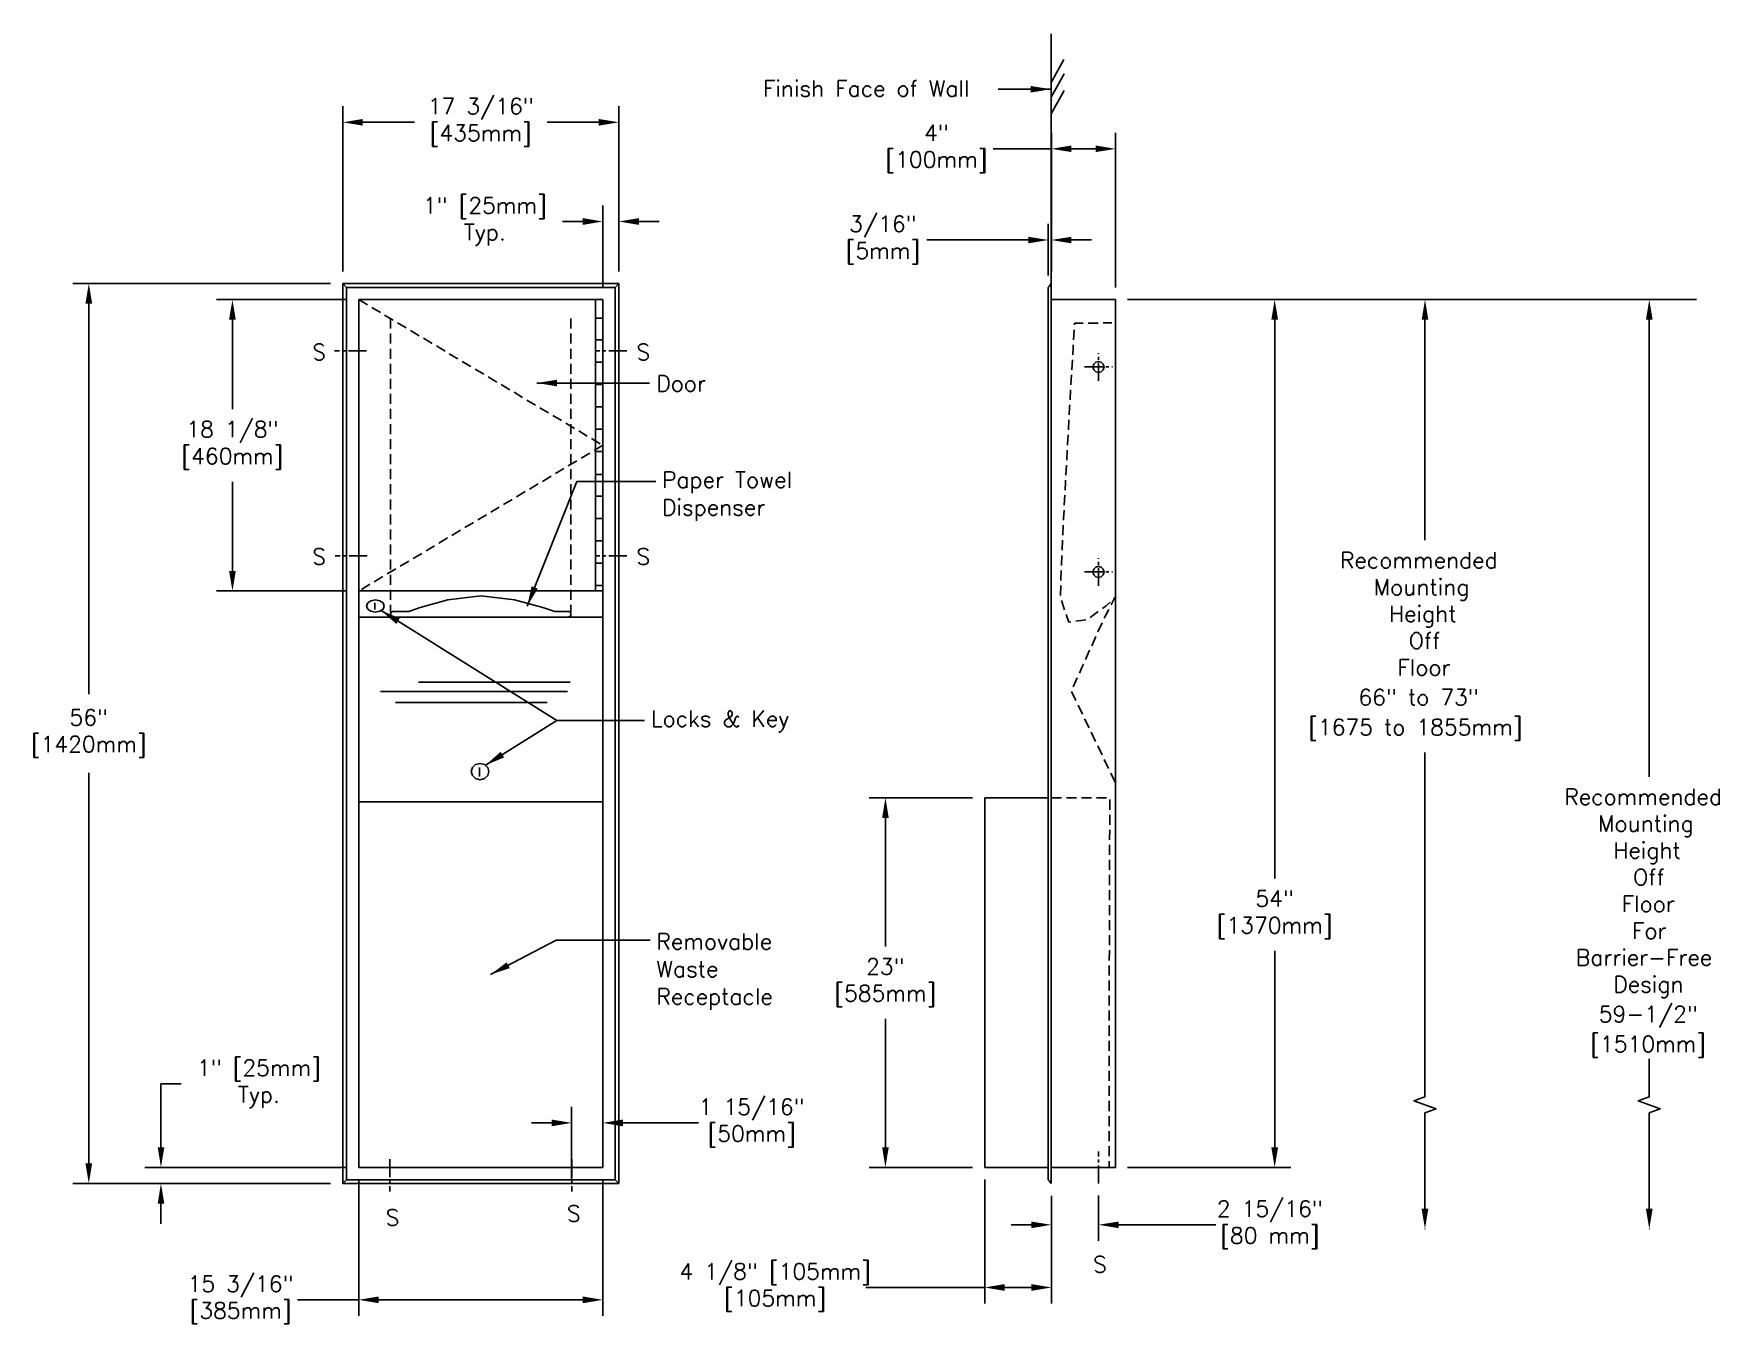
# Model space of a CAD drawing. Extents: x 118 to 223, y 49 to 130.
import ezdxf

# ---------------------------------------------------------------- set-up
doc = ezdxf.new("R2010")
doc.units = 0
doc.header["$MEASUREMENT"] = 0
doc.header["$PDMODE"] = 35
doc.header["$PDSIZE"] = 0.000315
doc.linetypes.add('CENTER2', pattern=[1.125, 0.75, -0.125, 0.125, -0.125])
doc.linetypes.add('HIDDEN2', pattern=[0.1875, 0.125, -0.0625])
doc.layers.get('0').update_dxf_attribs({"linetype": 'CONTINUOUS'})
doc.layers.get('DEFPOINTS').update_dxf_attribs({"linetype": 'CONTINUOUS'})
doc.layers.add('DETAIL', color=4, linetype='CONTINUOUS')
doc.layers.add('DIM', color=1, linetype='CONTINUOUS')
doc.styles.add('DIM_S_8', font='romans.shx', dxfattribs={"height": 1})
doc.dimstyles.new('DIM_S_7', dxfattribs={"dimscale": 0, "dimtxt": 0.12, "dimasz": 1.25, "dimexe": 1, "dimexo": 0.75, "dimgap": 0.75, "dimtad": 0, "dimtih": 1, "dimtoh": 1, "dimdec": 4, "dimrnd": 0.0625, "dimzin": 4, "dimtxsty": 'DIM_S_8', "dimcen": 0.09375, "dimaunit": 1, "dimazin": 3, "dimtfac": 1, "dimtdec": 4, "dimtofl": 0, "dimtmove": 0, "dimatfit": 3, "dimtolj": 1, "dimtzin": 0})

# ---------------------------------------------------------------- blocks, each defined once
blk = doc.blocks.new('*D0')
at = {"color": 0, "linetype": 'BYBLOCK'}
for p, q in [((136.87, 114.21), (120.82, 114.21)), ((121.82, 112.96), (121.82, 88.65)), ((121.82, 59.46), (121.82, 83.77)), ((136.87, 58.21), (120.82, 58.21))]:
    blk.add_line(p, q, dxfattribs=at)
for points in [[(121.61, 112.96), (122.03, 112.96), (121.82, 114.21)], [(121.61, 59.46), (122.03, 59.46), (121.82, 58.21)]]:
    blk.add_solid(points, dxfattribs=at)
at = {"layer": 'DEFPOINTS', "color": 0, "linetype": 'BYBLOCK'}
for p in [(137.62, 114.21), (121.82, 58.21), (137.62, 58.21)]:
    blk.add_point(p, dxfattribs=at)
at = {"color": 0, "linetype": 'BYBLOCK', "insert": (121.82, 86.21), "char_height": 1, "attachment_point": 5, "style": 'DIM_S_8'}
blk.add_mtext('\\A1;56"\\P[1420mm]', dxfattribs=at)
blk = doc.blocks.new('*D1')
at = {"color": 0, "linetype": 'BYBLOCK'}
for p, q in [((137.87, 113.21), (129.76, 113.21)), ((130.76, 111.96), (130.76, 106.4)), ((130.76, 96.33), (130.76, 101.88)), ((137.87, 95.08), (129.76, 95.08))]:
    blk.add_line(p, q, dxfattribs=at)
for points in [[(130.55, 111.96), (130.97, 111.96), (130.76, 113.21)], [(130.55, 96.33), (130.97, 96.33), (130.76, 95.08)]]:
    blk.add_solid(points, dxfattribs=at)
at = {"layer": 'DEFPOINTS', "color": 0, "linetype": 'BYBLOCK'}
for p in [(138.62, 113.21), (130.76, 95.08), (138.62, 95.08)]:
    blk.add_point(p, dxfattribs=at)
at = {"color": 0, "linetype": 'BYBLOCK', "insert": (130.76, 104.14), "char_height": 1, "attachment_point": 5, "style": 'DIM_S_8'}
blk.add_mtext('\\A1;18 1/8"\\P[460mm]', dxfattribs=at)
blk = doc.blocks.new('*D2')
at = {"color": 0, "linetype": 'BYBLOCK'}
for p, q in [((153.81, 113.96), (153.81, 119.07)), ((154.81, 114.96), (154.81, 119.07)), ((152.56, 118.07), (151.31, 118.07)), ((156.06, 118.07), (157.31, 118.07))]:
    blk.add_line(p, q, dxfattribs=at)
for points in [[(152.56, 118.28), (152.56, 117.86), (153.81, 118.07)], [(156.06, 118.28), (156.06, 117.86), (154.81, 118.07)]]:
    blk.add_solid(points, dxfattribs=at)
at = {"layer": 'DEFPOINTS', "color": 0, "linetype": 'BYBLOCK'}
for p in [(153.81, 118.07), (154.81, 114.21), (153.81, 113.21)]:
    blk.add_point(p, dxfattribs=at)
at = {"color": 0, "linetype": 'BYBLOCK', "insert": (146.47, 118.07), "char_height": 1, "attachment_point": 5, "style": 'DIM_S_8'}
blk.add_mtext('\\A1;1" [25mm]\\PTyp.', dxfattribs=at)
blk = doc.blocks.new('*D3')
at = {"color": 0, "linetype": 'BYBLOCK'}
for p, q in [((126.31, 60.46), (126.31, 64.41)), ((126.31, 64.41), (127.56, 64.41)), ((137.87, 59.21), (125.31, 59.21)), ((136.87, 58.21), (125.31, 58.21)), ((126.31, 56.96), (126.31, 55.71))]:
    blk.add_line(p, q, dxfattribs=at)
for points in [[(126.11, 60.46), (126.52, 60.46), (126.31, 59.21)], [(126.11, 56.96), (126.52, 56.96), (126.31, 58.21)]]:
    blk.add_solid(points, dxfattribs=at)
at = {"layer": 'DEFPOINTS', "color": 0, "linetype": 'BYBLOCK'}
for p in [(138.62, 59.21), (126.31, 58.21), (137.62, 58.21)]:
    blk.add_point(p, dxfattribs=at)
at = {"color": 0, "linetype": 'BYBLOCK', "insert": (132.41, 64.41), "char_height": 1, "attachment_point": 5, "style": 'DIM_S_8'}
blk.add_mtext('\\A1;1" [25mm]\\PTyp.', dxfattribs=at)
blk = doc.blocks.new('*D4')
at = {"color": 0, "linetype": 'BYBLOCK'}
for p, q in [((138.62, 58.46), (138.62, 49.97)), ((153.81, 58.46), (153.81, 49.97)), ((138.62, 50.97), (134.8, 50.97)), ((152.56, 50.97), (139.87, 50.97))]:
    blk.add_line(p, q, dxfattribs=at)
for points in [[(139.87, 51.18), (139.87, 50.76), (138.62, 50.97)], [(152.56, 51.18), (152.56, 50.76), (153.81, 50.97)]]:
    blk.add_solid(points, dxfattribs=at)
at = {"layer": 'DEFPOINTS', "color": 0, "linetype": 'BYBLOCK'}
for p in [(138.62, 59.21), (153.81, 59.21), (153.81, 50.97)]:
    blk.add_point(p, dxfattribs=at)
at = {"color": 0, "linetype": 'BYBLOCK', "insert": (131.27, 50.97), "char_height": 1, "attachment_point": 5, "style": 'DIM_S_8'}
blk.add_mtext('\\A1;15 3/16"\\P[385mm]', dxfattribs=at)
blk = doc.blocks.new('*D5')
at = {"color": 0, "linetype": 'BYBLOCK'}
for p, q in [((186.48, 113.21), (196.63, 113.21)), ((195.63, 111.96), (195.63, 77.19)), ((195.63, 60.46), (195.63, 72.69)), ((186.48, 59.21), (196.63, 59.21))]:
    blk.add_line(p, q, dxfattribs=at)
for points in [[(195.42, 111.96), (195.84, 111.96), (195.63, 113.21)], [(195.42, 60.46), (195.84, 60.46), (195.63, 59.21)]]:
    blk.add_solid(points, dxfattribs=at)
at = {"layer": 'DEFPOINTS', "color": 0, "linetype": 'BYBLOCK'}
for p in [(185.73, 113.21), (185.73, 59.21), (195.63, 59.21)]:
    blk.add_point(p, dxfattribs=at)
at = {"color": 0, "linetype": 'BYBLOCK', "insert": (195.63, 74.94), "char_height": 1, "attachment_point": 5, "style": 'DIM_S_8'}
blk.add_mtext('\\A1;54"\\P[1370mm]', dxfattribs=at)
blk = doc.blocks.new('*D6')
at = {"color": 0, "linetype": 'BYBLOCK'}
for p, q in [((176.83, 82.21), (170.4, 82.21)), ((171.4, 80.96), (171.4, 72.96)), ((171.4, 60.46), (171.4, 68.45)), ((176.83, 59.21), (170.4, 59.21))]:
    blk.add_line(p, q, dxfattribs=at)
for points in [[(171.2, 80.96), (171.61, 80.96), (171.4, 82.21)], [(171.2, 60.46), (171.61, 60.46), (171.4, 59.21)]]:
    blk.add_solid(points, dxfattribs=at)
at = {"layer": 'DEFPOINTS', "color": 0, "linetype": 'BYBLOCK'}
for p in [(177.58, 82.21), (171.4, 59.21), (177.58, 59.21)]:
    blk.add_point(p, dxfattribs=at)
at = {"color": 0, "linetype": 'BYBLOCK', "insert": (171.4, 70.71), "char_height": 1, "attachment_point": 5, "style": 'DIM_S_8'}
blk.add_mtext('\\A1;23"\\P[585mm]', dxfattribs=at)
blk = doc.blocks.new('*D7')
at = {"color": 0, "linetype": 'BYBLOCK'}
for p, q in [((151.87, 58.47), (151.87, 62.98)), ((153.81, 59.96), (153.81, 62.98)), ((150.62, 61.98), (149.37, 61.98)), ((155.06, 61.98), (159.76, 61.98))]:
    blk.add_line(p, q, dxfattribs=at)
for points in [[(150.62, 62.19), (150.62, 61.77), (151.87, 61.98)], [(155.06, 62.19), (155.06, 61.77), (153.81, 61.98)]]:
    blk.add_solid(points, dxfattribs=at)
at = {"layer": 'DEFPOINTS', "color": 0, "linetype": 'BYBLOCK'}
for p in [(153.81, 61.98), (153.81, 59.21), (151.87, 57.72)]:
    blk.add_point(p, dxfattribs=at)
at = {"color": 0, "linetype": 'BYBLOCK', "insert": (163.08, 61.98), "char_height": 1, "attachment_point": 5, "style": 'DIM_S_8'}
blk.add_mtext('\\A1;1 15/16"\\P[50mm]', dxfattribs=at)
blk = doc.blocks.new('*D9')
at = {"color": 0, "linetype": 'BYBLOCK'}
for p, q in [((181.54, 114.72), (181.54, 117.92)), ((181.73, 114.96), (181.73, 117.92)), ((180.29, 116.92), (173.99, 116.92)), ((182.98, 116.92), (184.23, 116.92))]:
    blk.add_line(p, q, dxfattribs=at)
for points in [[(180.29, 117.12), (180.29, 116.71), (181.54, 116.92)], [(182.98, 117.12), (182.98, 116.71), (181.73, 116.92)]]:
    blk.add_solid(points, dxfattribs=at)
at = {"layer": 'DEFPOINTS', "color": 0, "linetype": 'BYBLOCK'}
for p in [(181.73, 116.92), (181.54, 113.97), (181.73, 114.21)]:
    blk.add_point(p, dxfattribs=at)
at = {"color": 0, "linetype": 'BYBLOCK', "insert": (171.25, 116.92), "char_height": 1, "attachment_point": 5, "style": 'DIM_S_8'}
blk.add_mtext('\\A1;3/16"\\P[5mm]', dxfattribs=at)
blk = doc.blocks.new('*D10')
at = {"color": 0, "linetype": 'BYBLOCK'}
for p, q in [((177.58, 58.46), (177.58, 50.74)), ((181.73, 57.45), (181.73, 50.74)), ((177.58, 51.74), (170.18, 51.74)), ((180.48, 51.74), (178.83, 51.74))]:
    blk.add_line(p, q, dxfattribs=at)
for points in [[(178.83, 51.95), (178.83, 51.53), (177.58, 51.74)], [(180.48, 51.95), (180.48, 51.53), (181.73, 51.74)]]:
    blk.add_solid(points, dxfattribs=at)
at = {"layer": 'DEFPOINTS', "color": 0, "linetype": 'BYBLOCK'}
for p in [(177.58, 59.21), (181.73, 58.2), (181.73, 51.74)]:
    blk.add_point(p, dxfattribs=at)
at = {"color": 0, "linetype": 'BYBLOCK', "insert": (164.54, 51.74), "char_height": 1, "attachment_point": 5, "style": 'DIM_S_8'}
blk.add_mtext('\\A1;4 1/8" [105mm]\\P[105mm]', dxfattribs=at)
blk = doc.blocks.new('*D11')
at = {"color": 0, "linetype": 'BYBLOCK'}
for p, q in [((181.73, 114.96), (181.73, 123.59)), ((185.73, 113.96), (185.73, 123.59)), ((181.73, 122.59), (178.1, 122.59)), ((184.48, 122.59), (182.98, 122.59))]:
    blk.add_line(p, q, dxfattribs=at)
for points in [[(182.98, 122.8), (182.98, 122.39), (181.73, 122.59)], [(184.48, 122.8), (184.48, 122.39), (185.73, 122.59)]]:
    blk.add_solid(points, dxfattribs=at)
at = {"layer": 'DEFPOINTS', "color": 0, "linetype": 'BYBLOCK'}
for p in [(185.73, 122.59), (181.73, 114.21), (185.73, 113.21)]:
    blk.add_point(p, dxfattribs=at)
at = {"color": 0, "linetype": 'BYBLOCK', "insert": (174.58, 122.59), "char_height": 1, "attachment_point": 5, "style": 'DIM_S_8'}
blk.add_mtext('\\A1;4"\\P[100mm]', dxfattribs=at)
blk = doc.blocks.new('*D12')
at = {"color": 0, "linetype": 'BYBLOCK'}
for p, q in [((181.73, 57.45), (181.73, 54.64)), ((184.66, 57.46), (184.66, 54.64)), ((180.48, 55.64), (179.23, 55.64)), ((185.91, 55.64), (191.97, 55.64))]:
    blk.add_line(p, q, dxfattribs=at)
for points in [[(180.48, 55.84), (180.48, 55.43), (181.73, 55.64)], [(185.91, 55.84), (185.91, 55.43), (184.66, 55.64)]]:
    blk.add_solid(points, dxfattribs=at)
at = {"layer": 'DEFPOINTS', "color": 0, "linetype": 'BYBLOCK'}
for p in [(181.73, 58.2), (184.66, 58.21), (184.66, 55.64)]:
    blk.add_point(p, dxfattribs=at)
at = {"color": 0, "linetype": 'BYBLOCK', "insert": (195.33, 55.64), "char_height": 1, "attachment_point": 5, "style": 'DIM_S_8'}
blk.add_mtext('\\A1;2 15/16"\\P[80 mm]', dxfattribs=at)
blk = doc.blocks.new('L')
at = {"layer": 'DETAIL', "linetype": 'CONTINUOUS'}
for p, q in [((-0.44, 0.28), (-0.52, 0.02)), ((-0.52, 0.02), (-0.44, -0.23)), ((-0.24, 0.46), (-0.44, 0.28)), ((0.04, 0.53), (-0.24, 0.46)), ((0, 0.28), (0, -0.28)), ((0.32, 0.46), (0.04, 0.53)), ((0.52, 0.28), (0.32, 0.46)), ((0.59, 0.02), (0.52, 0.28)), ((0.52, -0.23), (0.59, 0.02)), ((-0.44, -0.23), (-0.24, -0.41)), ((-0.24, -0.41), (0.04, -0.48)), ((0.04, -0.48), (0.32, -0.41)), ((0.32, -0.41), (0.52, -0.23))]:
    blk.add_line(p, q, dxfattribs=at)

msp = doc.modelspace()

# ---------------------------------------------------------------- linework, layer by layer
at = {"layer": 'DEFPOINTS', "linetype": 'BYBLOCK'}
for p in [(137.62405, 114.2061), (154.81155, 114.2061)]:
    msp.add_point(p, dxfattribs=at)
at = {"layer": 'DETAIL', "linetype": 'CONTINUOUS'}
for p, q in [((181.72725, 114.20838), (181.72725, 129.75457)), ((137.62405, 114.2061), (154.81155, 114.2061)), ((137.62405, 58.2061), (137.62405, 114.2061)), ((137.86122, 113.96893), (137.62405, 114.2061)), ((137.86122, 113.96893), (154.57438, 113.96893)), ((137.86122, 58.44327), (137.86122, 113.96893)), ((154.57438, 113.96893), (154.81155, 114.2061)), ((154.57438, 113.96893), (154.57438, 58.44327)), ((154.81155, 114.2061), (154.81155, 58.2061)), ((181.53975, 58.43944), (181.53975, 113.9665)), ((181.72725, 58.20227), (181.72725, 114.20838)), ((138.62405, 113.2061), (153.81155, 113.2061)), ((138.62405, 59.2061), (138.62405, 113.2061)), ((153.34874, 95.0811), (153.34874, 113.2061)), ((153.81155, 113.2061), (153.81155, 59.2061)), ((181.72725, 113.2061), (185.72725, 113.2061)), ((185.72725, 59.2061), (185.72725, 113.2061)), ((153.34874, 112.05336), (153.81155, 112.05336)), ((153.34874, 110.70188), (153.81155, 110.70188)), ((153.34874, 109.31217), (153.81155, 109.31217)), ((153.34874, 107.92208), (153.81155, 107.92208)), ((153.34874, 106.53196), (153.81155, 106.53196)), ((153.34874, 105.14225), (153.81155, 105.14225)), ((153.34874, 103.75213), (153.81155, 103.75213)), ((153.34874, 102.32368), (153.81155, 102.32368)), ((153.34874, 100.9723), (153.81155, 100.9723)), ((153.34874, 99.5822), (153.81155, 99.5822)), ((153.34874, 98.19211), (153.81155, 98.19211)), ((153.34874, 96.80237), (153.81155, 96.80237)), ((138.62405, 95.0811), (153.81155, 95.0811)), ((142.4547, 94.05693), (144.15804, 94.52172)), ((144.15804, 94.52172), (146.2178, 94.77201)), ((146.2178, 94.77201), (148.3102, 94.52172)), ((148.3102, 94.52172), (150.07446, 94.05693)), ((153.34874, 95.41228), (153.81155, 95.41228)), ((138.62405, 93.4593), (153.81155, 93.4593)), ((140.77973, 93.80665), (141.74525, 93.80665)), ((141.74525, 93.80665), (142.4547, 94.05693)), ((150.07446, 94.05693), (150.81676, 93.80665)), ((150.81676, 93.80665), (151.65587, 93.80665)), ((142.33661, 89.40821), (151.78751, 89.40821)), ((139.97365, 88.82915), (151.61897, 88.82915)), ((140.90213, 88.13416), (150.3529, 88.13416)), ((145.69322, 84.10008), (145.61751, 83.84384)), ((145.89217, 84.28223), (145.69322, 84.10008)), ((146.17204, 84.35155), (145.89217, 84.28223)), ((146.13384, 84.09953), (146.13384, 83.53958)), ((146.45191, 84.28223), (146.17204, 84.35155)), ((146.65085, 84.10008), (146.45191, 84.28223)), ((146.72659, 83.84384), (146.65085, 84.10008)), ((145.61751, 83.84384), (145.69322, 83.58787)), ((145.69322, 83.58787), (145.89217, 83.40582)), ((145.89217, 83.40582), (146.17204, 83.3365)), ((146.17204, 83.3365), (146.45191, 83.40582)), ((146.45191, 83.40582), (146.65085, 83.58787)), ((146.65085, 83.58787), (146.72659, 83.84384)), ((153.81155, 81.9561), (138.62405, 81.9561)), ((177.58225, 82.2061), (181.53975, 82.2061)), ((177.58225, 59.2061), (177.58225, 82.2061)), ((138.62405, 59.2061), (153.81155, 59.2061)), ((177.58225, 59.2061), (181.53975, 59.2061)), ((181.72725, 59.2061), (185.72725, 59.2061)), ((137.86122, 58.44327), (137.62405, 58.2061)), ((137.62405, 58.2061), (154.81155, 58.2061)), ((137.86122, 58.44327), (154.57438, 58.44327)), ((154.57438, 58.44327), (154.81155, 58.2061))]:
    msp.add_line(p, q, dxfattribs=at)
at = {"layer": 'DETAIL', "linetype": 'HIDDEN2', "ltscale": 5}
for p, q in [((138.62405, 113.2061), (153.81155, 104.1436)), ((140.60605, 112.03077), (140.60605, 93.79044)), ((151.82955, 112.03077), (151.82955, 93.79044)), ((153.81155, 104.1436), (138.62405, 95.0811))]:
    msp.add_line(p, q, dxfattribs=at)
at = {"layer": 'DETAIL', "linetype": 'CENTER2', "ltscale": 1.5}
for p, q in [((139.11423, 110.0186), (137.11423, 110.0186)), ((155.31155, 110.0186), (153.31155, 110.0186)), ((184.66475, 108.15394), (184.66475, 109.88323)), ((183.80011, 109.0186), (185.52937, 109.0186)), ((139.15097, 97.2686), (137.15097, 97.2686)), ((155.31155, 97.2686), (153.31155, 97.2686)), ((184.66475, 95.40176), (184.66475, 97.13098)), ((183.8001, 96.26632), (185.52971, 96.26632)), ((184.66475, 58.2061), (184.66475, 60.2061)), ((140.56155, 59.72094), (140.56155, 57.72094)), ((151.87405, 59.72094), (151.87405, 57.72094))]:
    msp.add_line(p, q, dxfattribs=at)
at = {"layer": 'DETAIL', "linetype": 'CONTINUOUS'}
for points in [[(182.50939, 128.14085), (181.70061, 126.68811)], [(182.53603, 127.24913), (181.72725, 125.79636)], [(182.53603, 126.22443), (181.72725, 124.77131)], [(181.53975, 113.9665), (181.58735, 114.02765), (181.72725, 114.20838)], [(181.72725, 58.20227), (181.5867, 58.38048), (181.53975, 58.43944)]]:
    msp.add_lwpolyline(points, dxfattribs=at)
at = {"layer": 'DETAIL', "linetype": 'HIDDEN2', "ltscale": 5, "flags": 128}
for points in [[(185.6947, 83.18522), (182.9796, 88.84816), (183.64629, 90.35852), (184.91393, 93.16353), (185.68373, 94.6739), (185.15109, 94.1611), (183.98092, 93.30759), (182.81495, 93.14054), (182.29491, 94.68722), (182.32359, 95.82405), (182.39282, 97.50235), (182.49233, 99.56641), (182.61185, 101.86052), (182.74115, 104.22894), (182.86994, 106.51595), (182.98798, 108.56582), (183.08499, 110.22281), (183.15073, 111.3312), (183.17493, 111.73529), (185.4904, 111.76364)], [(181.72725, 82.20403), (185.36643, 82.2061), (185.36535, 81.8942), (185.36245, 81.01664), (185.35813, 79.6606), (185.35287, 77.91322), (185.34714, 75.86169), (185.34135, 73.59319), (185.336, 71.19489), (185.33149, 68.75396), (185.32829, 66.35755), (185.32688, 64.09289), (185.32769, 62.0471), (185.33115, 60.30737), (185.33624, 59.2686)]]:
    msp.add_lwpolyline(points, dxfattribs=at)
at = {"layer": 'DETAIL', "linetype": 'CONTINUOUS'}
for points in [[(184.66475, 108.6719), (184.83984, 108.71925), (184.96417, 108.84365), (185.01145, 109.0186), (184.96417, 109.19364), (184.83984, 109.318), (184.66475, 109.3653), (184.48971, 109.318), (184.36536, 109.19364), (184.31805, 109.0186), (184.36536, 108.84365), (184.48971, 108.71925)], [(184.66475, 96.61302), (184.48966, 96.56567), (184.36533, 96.44124), (184.31805, 96.26632), (184.36533, 96.09147), (184.48966, 95.96707), (184.66475, 95.91972), (184.83987, 95.96707), (184.96436, 96.09147), (185.01172, 96.26632), (184.96436, 96.44124), (184.83987, 96.56567)]]:
    msp.add_lwpolyline(points, close=True, dxfattribs=at)
for centre, start, end in [((140.77973, 93.63297), 90, 270), ((151.65587, 93.63297), 270, 90)]:
    msp.add_arc(centre, 0.17367, start, end, dxfattribs=at)
at = {"layer": 'DIM', "linetype": 'BYBLOCK'}
for p, q in [((137.62405, 114.9561), (137.62405, 125.24216)), ((154.81155, 114.9561), (154.81155, 125.24216)), ((138.87405, 124.24216), (142.08685, 124.24216)), ((153.56155, 124.24216), (150.34875, 124.24216))]:
    msp.add_line(p, q, dxfattribs=at)
at = {"layer": 'DIM', "linetype": 'CONTINUOUS'}
for p, q in [((187.34249, 113.2061), (221.89228, 113.2061)), ((204.98504, 111.9561), (204.98504, 98.23828)), ((218.9461, 111.9561), (218.9461, 83.52049)), ((204.98504, 63.59891), (204.98504, 85.02399)), ((218.9461, 63.59891), (218.9461, 65.3062)), ((204.98504, 56.63316), (204.98504, 62.59891)), ((218.9461, 56.63316), (218.9461, 62.59891))]:
    msp.add_line(p, q, dxfattribs=at)
for points in [[(204.98504, 56.94566), (204.98504, 62.59891), (205.67191, 62.84891), (204.29817, 63.34891), (204.98504, 63.59891), (204.98504, 68.02358)], [(218.9461, 56.94566), (218.9461, 62.59891), (219.63297, 62.84891), (218.25923, 63.34891), (218.9461, 63.59891), (218.9461, 65.96938)]]:
    msp.add_lwpolyline(points, dxfattribs=at)
at = {"layer": 'DIM', "linetype": 'BYBLOCK'}
msp.add_point((154.81155, 124.24216), dxfattribs=at)
at = {"layer": 'DIM', "linetype": 'CONTINUOUS'}
for p in [(204.98504, 55.38316), (218.9461, 55.38316)]:
    msp.add_point(p, dxfattribs=at)
at = {"layer": 'DIM', "linetype": 'BYBLOCK'}
for points in [[(138.87405, 124.4505), (138.87405, 124.03383), (137.62405, 124.24216)], [(153.56155, 124.4505), (153.56155, 124.03383), (154.81155, 124.24216)]]:
    msp.add_solid(points, dxfattribs=at)
at = {"layer": 'DIM', "linetype": 'CONTINUOUS'}
for points in [[(204.77671, 111.9561), (205.19338, 111.9561), (204.98504, 113.2061)], [(218.73777, 111.9561), (219.15443, 111.9561), (218.9461, 113.2061)], [(204.77671, 56.63316), (205.19338, 56.63316), (204.98504, 55.38316)], [(218.73777, 56.63316), (219.15443, 56.63316), (218.9461, 55.38316)]]:
    msp.add_solid(points, dxfattribs=at)

# ---------------------------------------------------------------- block references
at = {"layer": 'DETAIL', "linetype": 'CONTINUOUS', "yscale": 0.75}
msp.add_blockref('L', (139.62405, 94.12719), dxfattribs=at)

# ---------------------------------------------------------------- texts
at = {"layer": 'DIM', "linetype": 'CONTINUOUS', "style": 'DIM_S_8'}
for s, p in [('Finish Face of Wall', (163.78099, 125.84048)), ('S', (135.72988, 109.44935)), ('S', (155.90942, 109.44935)), ('Door', (157.14436, 107.49549)), ('Paper Towel', (157.49587, 101.49512)), ('Dispenser', (157.49587, 99.78083)), ('S', (135.72988, 96.71978)), ('S', (155.90942, 96.71978)), ('Recommended', (199.69933, 96.48828)), ('Mounting', (201.79457, 94.82161)), ('Height', (202.74695, 93.15495)), ('Off', (203.98504, 91.48828)), ('Floor', (203.27076, 89.82161)), ('66" to 73"', (200.84218, 87.96447)), ('Locks & Key', (156.80717, 86.63185)), ('[1675 to 1855mm]', (197.72314, 86.10733)), ('Recommended', (213.66038, 81.77049)), ('Mounting', (215.75562, 80.10382)), ('Height', (216.708, 78.43716)), ('Off', (217.9461, 76.77049)), ('Floor', (217.23181, 75.10382)), ('Removable', (157.15152, 72.76806)), ('For', (217.87467, 73.43716)), ('Barrier-Free', (214.37467, 71.77049)), ('Waste', (157.15152, 71.05377)), ('Receptacle', (157.15152, 69.33949)), ('Design', (216.708, 70.10382)), ('59-1/2"', (215.80324, 68.24668)), ('[1510mm]', (215.27943, 66.38954)), ('S', (151.57882, 55.84557)), ('S', (140.29613, 55.59349)), ('S', (184.32582, 52.67774))]:
    msp.add_text(s, height=1, dxfattribs=at).set_placement(p)
at = {"layer": 'DIM', "linetype": 'BYBLOCK', "insert": (146.2178, 124.24216), "char_height": 1, "attachment_point": 5, "style": 'DIM_S_8'}
msp.add_mtext('17 3/16"\\P[435mm]', dxfattribs=at)

# ---------------------------------------------------------------- dimensions: what is measured, and where the dimension line sits
at = {"layer": 'DIM', "linetype": 'CONTINUOUS'}
for base, p1, p2, text, override, picture, middle in [((185.72725, 122.59483), (181.72725, 114.20838), (185.72725, 113.2061), '<>\\P[100mm]', {"dimscale": 1, "dimpost": '"'}, '*D11', (174.57504, 122.59483)), ((181.72725, 116.91549), (181.53975, 113.9665), (181.72725, 114.20838), '<>\\P[5mm]', {"dimscale": 1}, '*D9', (171.24673, 116.91549)), ((153.81155, 61.9798), (151.87405, 57.72094), (153.81155, 59.2061), '<>\\P[50mm]', {"dimscale": 1, "dimpost": '"'}, '*D7', (163.07703, 61.9798)), ((153.81155, 50.9704), (138.62405, 59.2061), (153.81155, 59.2061), '<>\\P[385mm]', {"dimscale": 1, "dimpost": '"'}, '*D4', (131.27472, 50.9704)), ((184.66475, 55.6362), (181.72725, 58.20227), (184.66475, 58.2061), '<>\\P[80 mm]', {"dimscale": 1}, '*D12', (195.33133, 55.6362))]:
    dim = msp.add_linear_dim(base=base, p1=p1, p2=p2, text=text, dimstyle='DIM_S_7', override=override, dxfattribs=at)
    dim.commit()
    dim.dimension.update_dxf_attribs({"geometry": picture, "text_midpoint": middle, "dimtype": 160})
for base, p1, p2, text, picture, middle in [((153.81155, 118.06683), (154.81155, 114.2061), (153.81155, 113.2061), '<>\\PTyp.', '*D2', (146.46631, 118.06683)), ((181.72725, 51.73945), (177.58225, 59.2061), (181.72725, 58.20227), '<>\\P[105mm]', '*D10', (164.53911, 51.73945))]:
    dim = msp.add_linear_dim(base=base, p1=p1, p2=p2, text=text, dimstyle='DIM_S_7', dxfattribs=at)
    dim.commit()
    dim.dimension.update_dxf_attribs({"geometry": picture, "text_midpoint": middle, "dimtype": 160})
for base, p1, p2, text, picture, middle in [((121.81971, 58.2061), (137.62405, 114.2061), (137.62405, 58.2061), '<>\\P[1420mm]', '*D0', (121.81971, 86.2061)), ((171.40474, 59.2061), (177.58225, 82.2061), (177.58225, 59.2061), '<>\\P[585mm]', '*D6', (171.40474, 70.7061))]:
    dim = msp.add_linear_dim(base=base, p1=p1, p2=p2, angle=90, text=text, dimstyle='DIM_S_7', override={"dimscale": 1, "dimpost": '"'}, dxfattribs=at)
    dim.commit()
    dim.dimension.update_dxf_attribs({"geometry": picture, "text_midpoint": middle})
for base, p1, p2, text, picture, middle in [((130.75875, 95.0811), (138.62405, 113.2061), (138.62405, 95.0811), '<>\\P[460mm]', '*D1', (130.75875, 104.1436)), ((195.63129, 59.2061), (185.72725, 113.2061), (185.72725, 59.2061), '<>\\P[1370mm]', '*D5', (195.63129, 74.93913))]:
    dim = msp.add_linear_dim(base=base, p1=p1, p2=p2, angle=90, text=text, dimstyle='DIM_S_7', override={"dimscale": 1, "dimpost": '"'}, dxfattribs=at)
    dim.commit()
    dim.dimension.update_dxf_attribs({"geometry": picture, "text_midpoint": middle, "dimtype": 160})
dim = msp.add_linear_dim(base=(126.31458, 58.2061), p1=(138.62405, 59.2061), p2=(137.62405, 58.2061), angle=90, text='<>\\PTyp.', dimstyle='DIM_S_7', dxfattribs=at)
dim.commit()
dim.dimension.update_dxf_attribs({"geometry": '*D3', "text_midpoint": (132.40982, 64.40627), "dimtype": 160})

# ---------------------------------------------------------------- leaders
for points in [[(181.69028, 126.30015), (178.41897, 126.30015)], [(149.71005, 108.01882), (156.72553, 108.01882)], [(149.11123, 94.14012), (152.18698, 101.88494), (157.10589, 101.88494)], [(140.01249, 93.86518), (150.95742, 87.02167), (156.41719, 87.02167)], [(146.50426, 84.2343), (150.95742, 87.02167)], [(146.81696, 71.20875), (150.91179, 73.3528), (156.76154, 73.3528)]]:
    msp.add_leader(points, dimstyle='DIM_S_7', dxfattribs=at)

doc.saveas('drawing.dxf')
